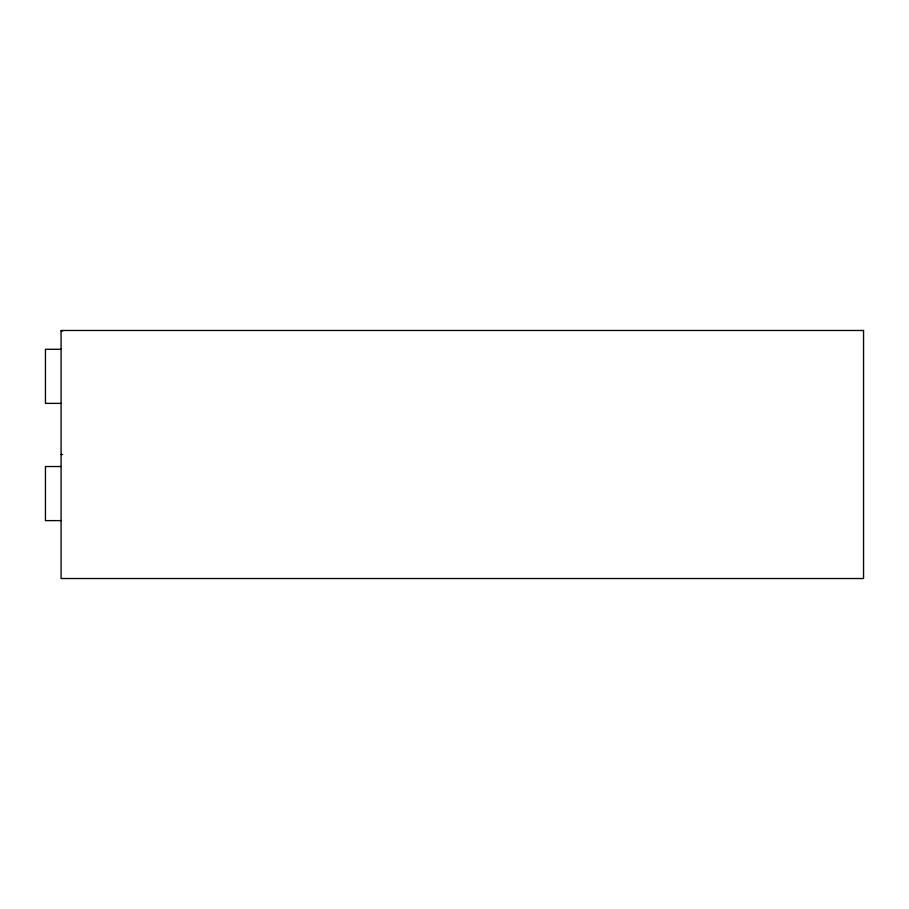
<?xml version="1.0" encoding="UTF-8"?>
<svg xmlns="http://www.w3.org/2000/svg" width="909" height="909" viewBox="0 0 909 909"><rect width="100%" height="100%" fill="white"/><g stroke="black" fill="none" stroke-linecap="round" stroke-linejoin="round"><path stroke-width="1.36" d="M61.085 331.001L62.641 331.001M61.085 349.295L45.45 349.295L45.45 403.38L61.085 403.38M61.085 454.5L62.641 454.5M61.085 466.533L45.45 466.533L45.45 520.618L61.085 520.618M863.55 330.478L61.085 330.478L61.085 578.522L863.55 578.522L863.55 330.478"/></g></svg>
